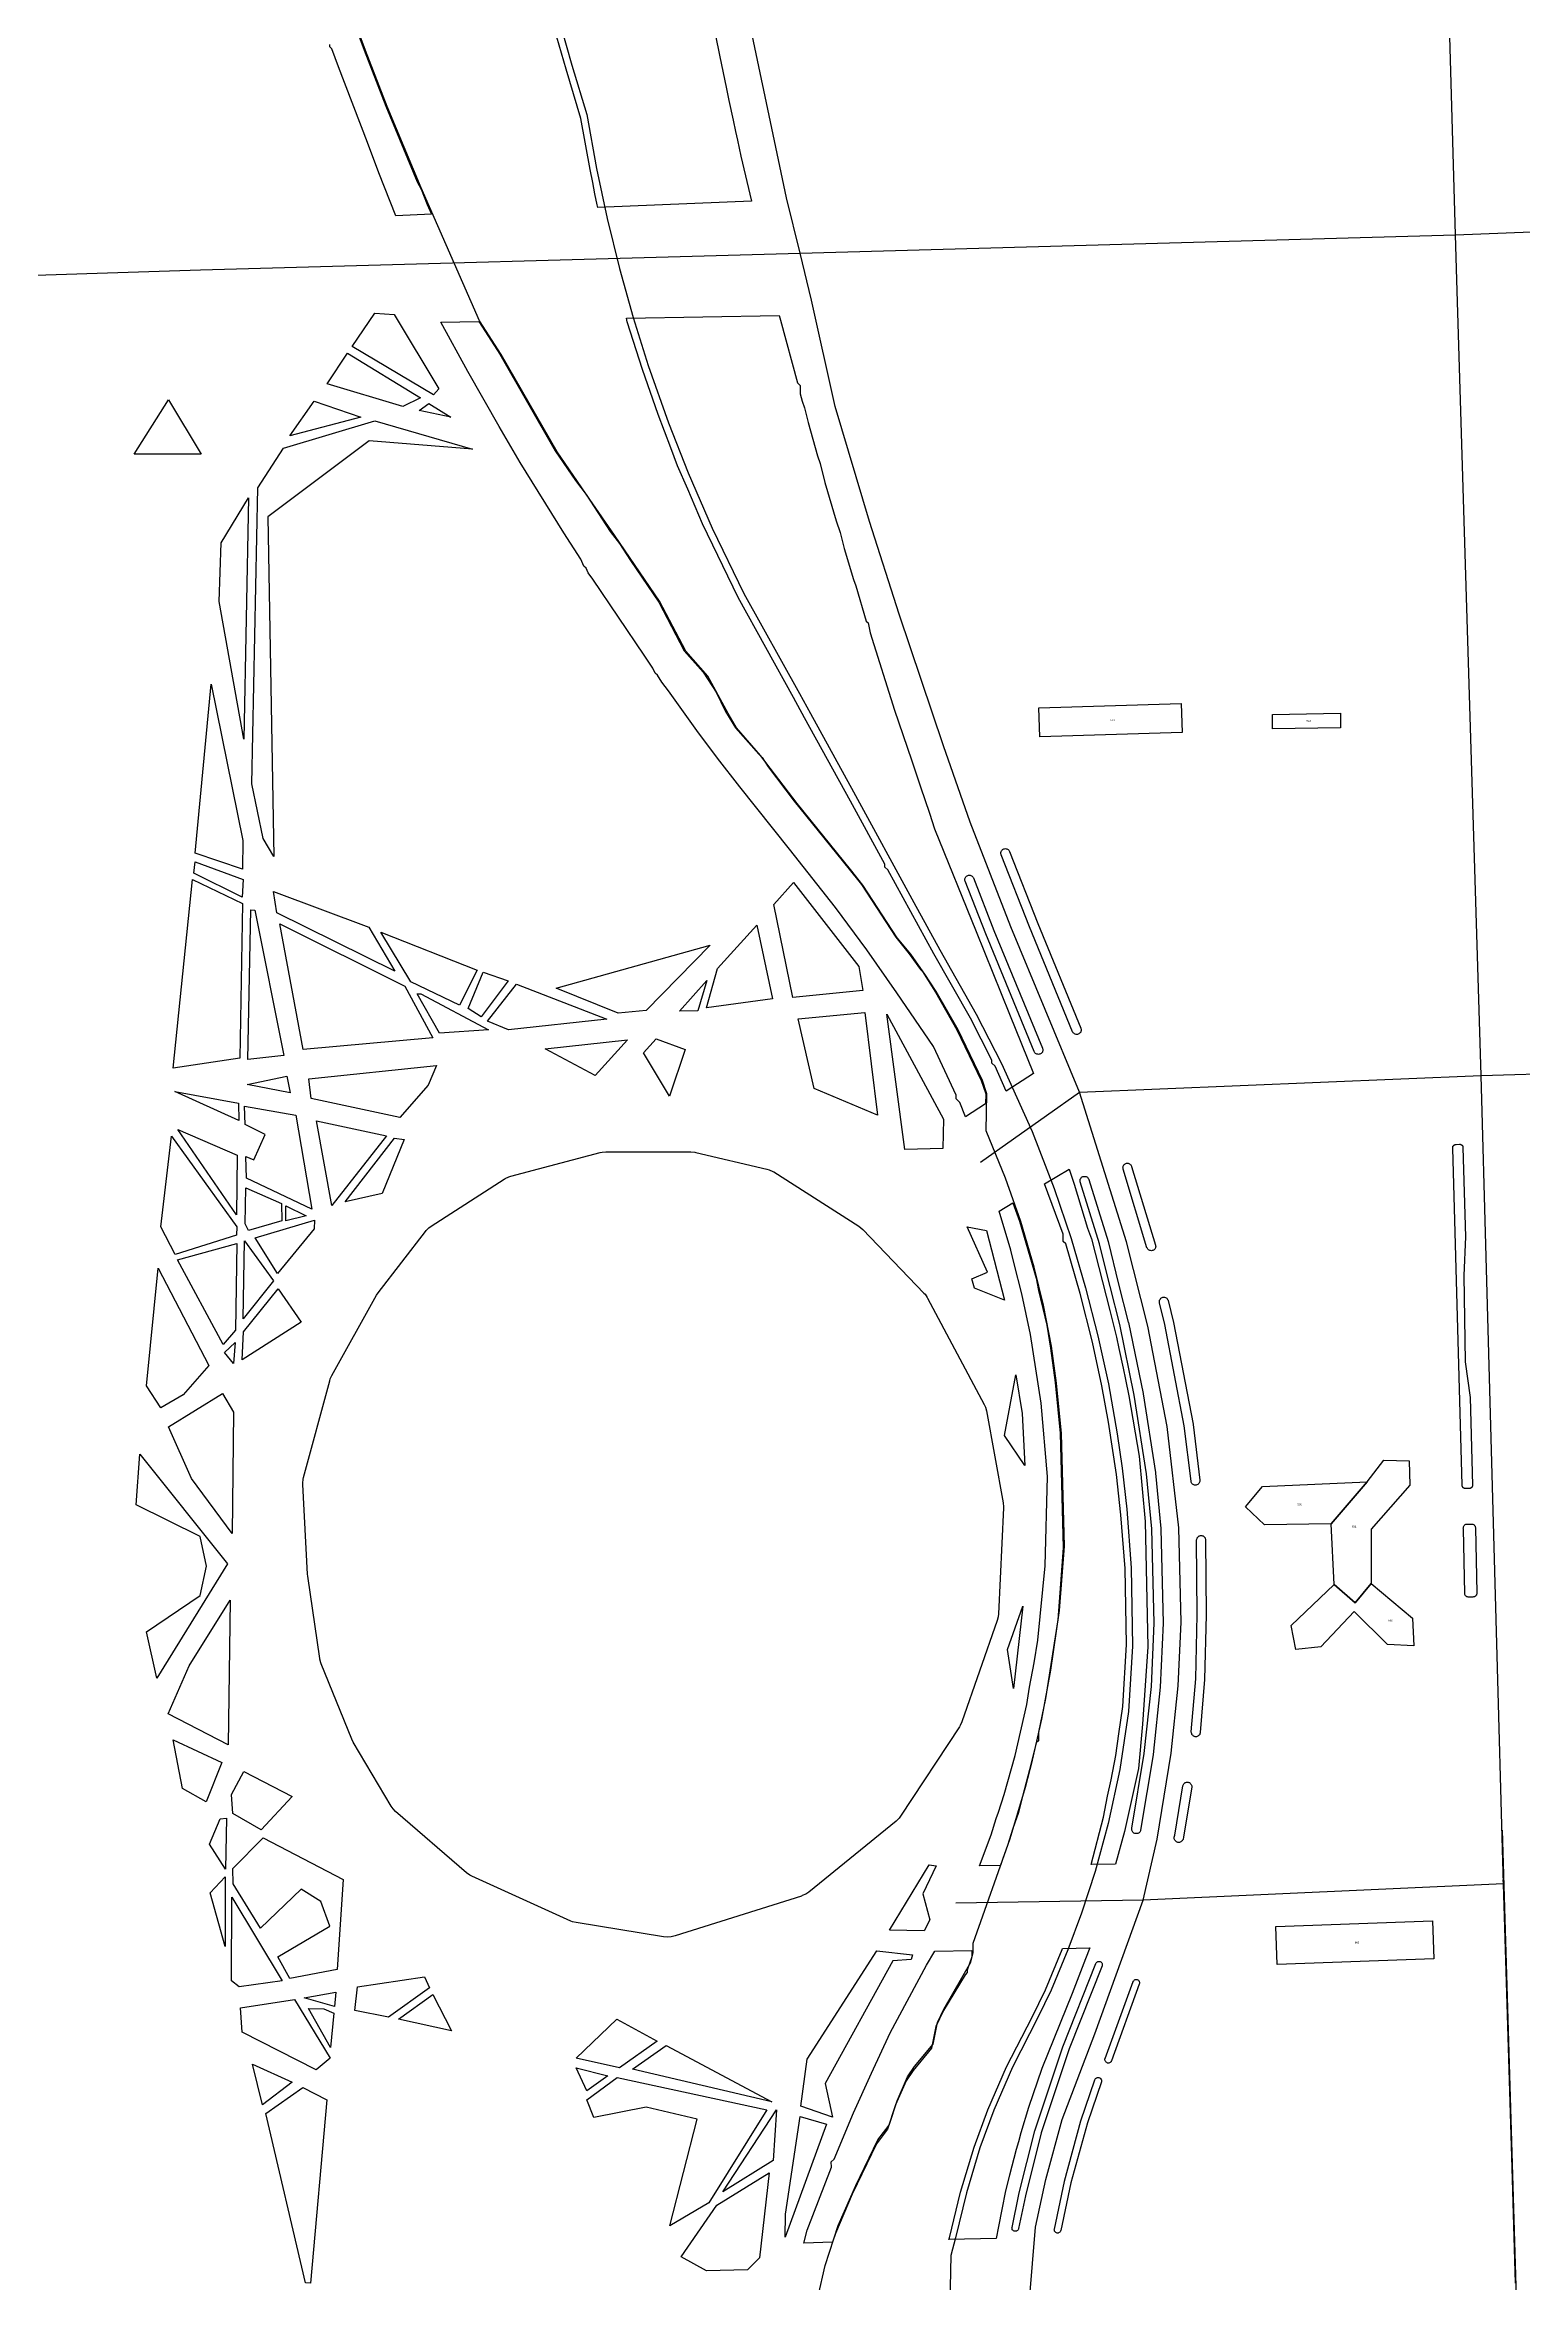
# Model space of a CAD drawing. Header units: inches. Extents: x 446772 to 450278, y 4426030 to 4428716.
# Drawn here: x 448211 to 448874, y 4426805 to 4427810 of the extents above; entities that cross this region are included whole.
import ezdxf

# ---------------------------------------------------------------- set-up
doc = ezdxf.new("R2010")
doc.units = ezdxf.units.IN
doc.header["$MEASUREMENT"] = 0
for name, color, linetype in [('BuildingCreator', 10, 'Continuous'), ('BuildingCreatorAnno', 10, 'Continuous'), ('BuildingReplace', 10, 'Continuous'), ('FQiao', 10, 'Continuous'), ('GreenBelt3D', 10, 'Continuous'), ('Road3D', 10, 'Continuous'), ('SanDianShu02', 10, 'Continuous'), ('shuimian', 10, 'Continuous')]:
    doc.layers.add(name, color=color, linetype=linetype)

msp = doc.modelspace()

# ---------------------------------------------------------------- linework, layer by layer
at = {"layer": 'BuildingCreator'}
for points in [[(448656.9, 4427499.2), (448656.5, 4427512.2), (448720.4, 4427514.2), (448720.8, 4427501.2)], [(448761.4, 4427502.8), (448761.3, 4427509.3), (448791.8, 4427509.8), (448791.9, 4427503.3)], [(448789, 4427118.9), (448787.7, 4427146.1), (448803.8, 4427165), (448811.3, 4427174.7), (448822.6, 4427174.4), (448822.9, 4427163.5), (448805.6, 4427143.7), (448805.6, 4427119.3), (448798.5, 4427110.6)], [(448757.8, 4427145.7), (448749.2, 4427153.7), (448756.9, 4427162.9), (448803.8, 4427165), (448787.7, 4427146.1)], [(448798.5, 4427110.6), (448805.6, 4427119.3), (448824.1, 4427103.8), (448824.7, 4427091.4), (448812.9, 4427091.9), (448798, 4427106.8), (448783, 4427090.9), (448771.8, 4427089.7), (448769.8, 4427100.5), (448789, 4427118.9)], [(448763.5, 4426948.4), (448762.9, 4426965.4), (448833.2, 4426968), (448833.8, 4426950.9)]]:
    msp.add_lwpolyline(points, close=True, dxfattribs=at)
at = {"layer": 'BuildingReplace'}
for points in [[(448280.7, 4427626), (448250.7, 4427626), (448266, 4427650.5)], [(448491.6, 4426960.8), (448489.9, 4426960.7), (448488.2, 4426960.8), (448449, 4426967.2), (448447.3, 4426967.6), (448446.6, 4426967.9), (448402.1, 4426988), (448401.2, 4426988.5), (448399.8, 4426989.5), (448367.9, 4427017.1), (448366.8, 4427018.2), (448365.9, 4427019.5), (448348.9, 4427048.2), (448348.3, 4427049.5), (448334.5, 4427083.3), (448334.4, 4427083.7), (448334, 4427085.4), (448333.9, 4427085.7), (448328.6, 4427122.7), (448328.5, 4427123.6), (448326.4, 4427163.8), (448326.4, 4427164.3), (448326.5, 4427166.1), (448326.7, 4427166.9), (448338.4, 4427210.3), (448338.6, 4427211.2), (448339.3, 4427212.6), (448359.4, 4427248.7), (448360.2, 4427249.8), (448381.4, 4427277.3), (448381.6, 4427277.7), (448382.9, 4427278.9), (448383.9, 4427279.6), (448416.7, 4427300.8), (448417.1, 4427301.1), (448418.7, 4427301.8), (448419.6, 4427302.1), (448459.8, 4427312.7), (448460.6, 4427312.8), (448462.3, 4427313), (448500.4, 4427313), (448502.2, 4427312.8), (448502.7, 4427312.7), (448534.5, 4427305.3), (448535.6, 4427305), (448537.2, 4427304.2), (448537.6, 4427304), (448575.7, 4427279.7), (448576.7, 4427278.9), (448577.5, 4427278.2), (448605, 4427249.6), (448605.5, 4427249.1), (448606.5, 4427247.7), (448606.6, 4427247.4), (448632, 4427199.7), (448632.6, 4427198.5), (448633, 4427196.8), (448640.5, 4427155.5), (448640.6, 4427153.8), (448640.6, 4427153.3), (448638.5, 4427105.7), (448638.3, 4427104.4), (448637.9, 4427102.8), (448622, 4427057.3), (448621.3, 4427055.6), (448621, 4427055.1), (448594.5, 4427014.9), (448593.8, 4427014), (448592.5, 4427012.7), (448553.3, 4426980.9), (448552, 4426980), (448550.4, 4426979.3), (448550, 4426979.1), (448493.3, 4426961.3), (448492.8, 4426961.1)]]:
    msp.add_lwpolyline(points, close=True, dxfattribs=at)
at = {"layer": 'FQiao'}
msp.add_line((448864.4, 4427008.6, 50), (448873.6, 4426697.9, 50), dxfattribs=at)
at = {"layer": 'GreenBelt3D'}
for points in [[(448673.9, 4427365.7, 50), (448673.5, 4427365.7, 50), (448673.2, 4427365.7, 50), (448672.8, 4427365.8, 50), (448672.5, 4427366, 50), (448672.2, 4427366.2, 50), (448672, 4427366.4, 50), (448671.8, 4427366.7, 50), (448671.7, 4427366.9, 50), (448652.3, 4427413.9, 50), (448639.6, 4427446.3, 50), (448639.6, 4427446.4, 50), (448639.5, 4427446.7, 50), (448639.5, 4427447.1, 50), (448639.5, 4427447.4, 50), (448639.6, 4427447.8, 50), (448639.8, 4427448.1, 50), (448640, 4427448.4, 50), (448640.2, 4427448.6, 50), (448640.5, 4427448.8, 50), (448640.8, 4427449, 50), (448641.1, 4427449, 50), (448641.5, 4427449.1, 50), (448641.8, 4427449, 50), (448642.2, 4427449, 50), (448642.5, 4427448.8, 50), (448642.8, 4427448.6, 50), (448643, 4427448.4, 50), (448643.2, 4427448.1, 50), (448643.3, 4427447.8, 50), (448656, 4427415.4, 50), (448675.4, 4427368.5, 50), (448675.4, 4427368.4, 50), (448675.5, 4427368.1, 50), (448675.5, 4427367.7, 50), (448675.5, 4427367.4, 50), (448675.4, 4427367, 50), (448675.3, 4427366.7, 50), (448675.1, 4427366.4, 50), (448674.8, 4427366.2, 50), (448674.5, 4427366, 50), (448674.2, 4427365.8, 50)], [(448656.7, 4427356.8, 50), (448656.3, 4427356.7, 50), (448656, 4427356.8, 50), (448655.7, 4427356.9, 50), (448655.3, 4427357, 50), (448655.1, 4427357.2, 50), (448654.8, 4427357.5, 50), (448654.6, 4427357.7, 50), (448654.5, 4427358, 50), (448632.7, 4427410.8, 50), (448623.5, 4427434.4, 50), (448623.4, 4427434.4, 50), (448623.3, 4427434.8, 50), (448623.3, 4427435.1, 50), (448623.3, 4427435.5, 50), (448623.4, 4427435.8, 50), (448623.6, 4427436.1, 50), (448623.8, 4427436.4, 50), (448624, 4427436.7, 50), (448624.3, 4427436.9, 50), (448624.6, 4427437, 50), (448625, 4427437.1, 50), (448625.3, 4427437.1, 50), (448625.7, 4427437.1, 50), (448626, 4427437, 50), (448626.3, 4427436.9, 50), (448626.6, 4427436.7, 50), (448626.9, 4427436.4, 50), (448627.1, 4427436.1, 50), (448627.2, 4427435.9, 50), (448636.4, 4427412.3, 50), (448658.2, 4427359.5, 50), (448658.2, 4427359.4, 50), (448658.3, 4427359.1, 50), (448658.3, 4427358.7, 50), (448658.3, 4427358.4, 50), (448658.2, 4427358.1, 50), (448658.1, 4427357.7, 50), (448657.9, 4427357.5, 50), (448657.6, 4427357.2, 50), (448657.3, 4427357, 50), (448657, 4427356.9, 50)], [(448848, 4427161.9, 50), (448848, 4427161.9, 50), (448847.9, 4427161.9, 50), (448847.9, 4427161.9, 50), (448847.9, 4427161.9, 50), (448847.8, 4427161.9, 50), (448847.8, 4427161.9, 50), (448847.7, 4427161.9, 50), (448847.6, 4427161.9, 50), (448847.5, 4427162, 50), (448847.5, 4427162, 50), (448847.5, 4427162, 50), (448847.4, 4427162, 50), (448847.4, 4427162, 50), (448847.3, 4427162.1, 50), (448847.2, 4427162.1, 50), (448847.2, 4427162.1, 50), (448847.2, 4427162.1, 50), (448847.1, 4427162.1, 50), (448847.1, 4427162.2, 50), (448847, 4427162.2, 50), (448847, 4427162.2, 50), (448847, 4427162.3, 50), (448846.9, 4427162.3, 50), (448846.9, 4427162.4, 50), (448846.8, 4427162.4, 50), (448846.8, 4427162.5, 50), (448846.8, 4427162.5, 50), (448846.8, 4427162.5, 50), (448846.7, 4427162.6, 50), (448846.7, 4427162.6, 50), (448846.6, 4427162.7, 50), (448846.6, 4427162.8, 50), (448846.6, 4427162.8, 50), (448846.6, 4427162.9, 50), (448846.6, 4427162.9, 50), (448846.5, 4427163, 50), (448846.5, 4427163, 50), (448846.5, 4427163, 50), (448846.5, 4427163.1, 50), (448846.5, 4427163.1, 50), (448846.5, 4427163.2, 50), (448846.5, 4427163.3, 50), (448846.5, 4427163.3, 50), (448846.5, 4427163.4, 50), (448842.2, 4427314.7, 50), (448842.2, 4427314.8, 50), (448842.2, 4427314.8, 50), (448842.2, 4427314.8, 50), (448842.2, 4427314.9, 50), (448842.2, 4427315, 50), (448842.2, 4427315, 50), (448842.2, 4427315.1, 50), (448842.2, 4427315.1, 50), (448842.2, 4427315.2, 50), (448842.2, 4427315.2, 50), (448842.3, 4427315.3, 50), (448842.3, 4427315.3, 50), (448842.3, 4427315.4, 50), (448842.3, 4427315.4, 50), (448842.3, 4427315.5, 50), (448842.4, 4427315.5, 50), (448842.4, 4427315.6, 50), (448842.4, 4427315.6, 50), (448842.5, 4427315.7, 50), (448842.5, 4427315.7, 50), (448842.5, 4427315.7, 50), (448842.6, 4427315.8, 50), (448842.6, 4427315.8, 50), (448842.6, 4427315.9, 50), (448842.7, 4427315.9, 50), (448842.7, 4427316, 50), (448842.8, 4427316, 50), (448842.8, 4427316, 50), (448842.8, 4427316.1, 50), (448842.9, 4427316.1, 50), (448842.9, 4427316.1, 50), (448843, 4427316.1, 50), (448843, 4427316.2, 50), (448843.1, 4427316.2, 50), (448843.1, 4427316.2, 50), (448843.2, 4427316.3, 50), (448843.2, 4427316.3, 50), (448843.3, 4427316.3, 50), (448843.3, 4427316.3, 50), (448843.4, 4427316.3, 50), (448843.5, 4427316.3, 50), (448843.5, 4427316.3, 50), (448843.6, 4427316.3, 50), (448843.6, 4427316.3, 50), (448843.6, 4427316.3, 50), (448843.7, 4427316.3, 50), (448843.7, 4427316.3, 50), (448845.3, 4427316.4, 50), (448845.3, 4427316.4, 50), (448845.4, 4427316.4, 50), (448845.4, 4427316.4, 50), (448845.4, 4427316.4, 50), (448845.5, 4427316.4, 50), (448845.6, 4427316.4, 50), (448845.7, 4427316.3, 50), (448845.7, 4427316.3, 50), (448845.8, 4427316.3, 50), (448845.8, 4427316.3, 50), (448845.8, 4427316.3, 50), (448845.9, 4427316.3, 50), (448846, 4427316.3, 50), (448846, 4427316.2, 50), (448846.1, 4427316.2, 50), (448846.2, 4427316.1, 50), (448846.2, 4427316.1, 50), (448846.2, 4427316.1, 50), (448846.3, 4427316.1, 50), (448846.3, 4427316, 50), (448846.3, 4427316, 50), (448846.4, 4427316, 50), (448846.4, 4427316, 50), (448846.5, 4427315.9, 50), (448846.5, 4427315.9, 50), (448846.5, 4427315.8, 50), (448846.6, 4427315.8, 50), (448846.6, 4427315.7, 50), (448846.6, 4427315.7, 50), (448846.6, 4427315.6, 50), (448846.7, 4427315.6, 50), (448846.7, 4427315.5, 50), (448846.7, 4427315.4, 50), (448846.7, 4427315.4, 50), (448846.8, 4427315.4, 50), (448846.8, 4427315.3, 50), (448846.8, 4427315.3, 50), (448846.8, 4427315.3, 50), (448846.8, 4427315.2, 50), (448846.8, 4427315.1, 50), (448846.8, 4427315, 50), (448846.8, 4427315, 50), (448846.8, 4427314.9, 50), (448846.8, 4427314.9, 50), (448847.9, 4427274.9, 50), (448847.2, 4427257.6, 50), (448847.8, 4427218.8, 50), (448850, 4427202.8, 50), (448851.1, 4427163.5, 50), (448851.1, 4427163.5, 50), (448851.1, 4427163.4, 50), (448851.1, 4427163.4, 50), (448851.1, 4427163.4, 50), (448851.1, 4427163.3, 50), (448851.1, 4427163.3, 50), (448851.1, 4427163.2, 50), (448851.1, 4427163.1, 50), (448851.1, 4427163.1, 50), (448851.1, 4427163, 50), (448851.1, 4427163, 50), (448851, 4427162.9, 50), (448851, 4427162.9, 50), (448851, 4427162.9, 50), (448851, 4427162.8, 50), (448851, 4427162.8, 50), (448850.9, 4427162.7, 50), (448850.9, 4427162.6, 50), (448850.9, 4427162.6, 50), (448850.8, 4427162.5, 50), (448850.8, 4427162.5, 50), (448850.8, 4427162.5, 50), (448850.7, 4427162.4, 50), (448850.7, 4427162.4, 50), (448850.6, 4427162.3, 50), (448850.6, 4427162.3, 50), (448850.6, 4427162.3, 50), (448850.5, 4427162.2, 50), (448850.5, 4427162.2, 50), (448850.4, 4427162.2, 50), (448850.4, 4427162.2, 50), (448850.4, 4427162.1, 50), (448850.3, 4427162.1, 50), (448850.2, 4427162.1, 50), (448850.2, 4427162, 50), (448850.1, 4427162, 50), (448850.1, 4427162, 50), (448850.1, 4427162, 50), (448850, 4427162, 50), (448849.9, 4427162, 50), (448849.9, 4427161.9, 50), (448849.8, 4427161.9, 50), (448849.7, 4427161.9, 50), (448849.7, 4427161.9, 50), (448849.7, 4427161.9, 50), (448849.7, 4427161.9, 50), (448849.7, 4427161.9, 50), (448849.6, 4427161.9, 50)], [(448707.3, 4427268.7, 50), (448707, 4427268.6, 50), (448706.6, 4427268.7, 50), (448706.3, 4427268.7, 50), (448706, 4427268.9, 50), (448705.7, 4427269.1, 50), (448705.4, 4427269.3, 50), (448705.2, 4427269.6, 50), (448705.1, 4427269.9, 50), (448705, 4427270, 50), (448694.3, 4427305.3, 50), (448694.3, 4427305.5, 50), (448694.2, 4427305.9, 50), (448694.3, 4427306.2, 50), (448694.3, 4427306.6, 50), (448694.5, 4427306.9, 50), (448694.7, 4427307.2, 50), (448694.9, 4427307.4, 50), (448695.2, 4427307.6, 50), (448695.5, 4427307.8, 50), (448695.9, 4427307.9, 50), (448696.2, 4427307.9, 50), (448696.6, 4427307.9, 50), (448696.9, 4427307.8, 50), (448697.2, 4427307.6, 50), (448697.5, 4427307.4, 50), (448697.8, 4427307.2, 50), (448698, 4427306.9, 50), (448698.1, 4427306.6, 50), (448698.1, 4427306.5, 50), (448708.9, 4427271.2, 50), (448708.9, 4427271, 50), (448709, 4427270.6, 50), (448708.9, 4427270.3, 50), (448708.8, 4427269.9, 50), (448708.7, 4427269.6, 50), (448708.5, 4427269.3, 50), (448708.2, 4427269.1, 50), (448708, 4427268.9, 50), (448707.6, 4427268.7, 50)], [(448700.6, 4427007.1, 50), (448700.2, 4427007.1, 50), (448699.9, 4427007.1, 50), (448699.6, 4427007.2, 50), (448699.2, 4427007.3, 50), (448699, 4427007.5, 50), (448698.7, 4427007.8, 50), (448698.5, 4427008.1, 50), (448698.4, 4427008.4, 50), (448698.3, 4427008.7, 50), (448698.2, 4427009.1, 50), (448698.3, 4427009.4, 50), (448698.3, 4427009.5, 50), (448703.8, 4427043.1, 50), (448707, 4427073.1, 50), (448708.3, 4427101.6, 50), (448707.2, 4427143.8, 50), (448704.8, 4427168.6, 50), (448699.3, 4427203.9, 50), (448692.8, 4427235.6, 50), (448688.5, 4427252.6, 50), (448683.8, 4427271.6, 50), (448683.8, 4427271.7, 50), (448675.1, 4427299.5, 50), (448675, 4427299.7, 50), (448675, 4427300, 50), (448675, 4427300.4, 50), (448675.1, 4427300.7, 50), (448675.3, 4427301, 50), (448675.5, 4427301.3, 50), (448675.7, 4427301.6, 50), (448676, 4427301.8, 50), (448676.3, 4427301.9, 50), (448676.7, 4427302, 50), (448677, 4427302, 50), (448677.4, 4427302, 50), (448677.7, 4427301.9, 50), (448678, 4427301.8, 50), (448678.3, 4427301.6, 50), (448678.5, 4427301.3, 50), (448678.7, 4427301, 50), (448678.9, 4427300.7, 50), (448678.9, 4427300.6, 50), (448687.6, 4427272.8, 50), (448692.3, 4427253.7, 50), (448696.6, 4427236.6, 50), (448696.7, 4427236.4, 50), (448703.3, 4427204.6, 50), (448703.3, 4427204.6, 50), (448703.3, 4427204.5, 50), (448708.8, 4427169.1, 50), (448708.8, 4427168.9, 50), (448711.2, 4427144, 50), (448711.2, 4427143.9, 50), (448712.3, 4427101.6, 50), (448712.3, 4427101.6, 50), (448712.3, 4427101.5, 50), (448711, 4427072.9, 50), (448711, 4427072.8, 50), (448707.8, 4427042.6, 50), (448707.8, 4427042.5, 50), (448702.2, 4427008.6, 50), (448702.1, 4427008.4, 50), (448702, 4427008.1, 50), (448701.8, 4427007.8, 50), (448701.5, 4427007.5, 50), (448701.2, 4427007.3, 50), (448700.9, 4427007.2, 50)], [(448727.1, 4427163.5, 50), (448726.8, 4427163.5, 50), (448726.4, 4427163.5, 50), (448726.1, 4427163.6, 50), (448725.8, 4427163.7, 50), (448725.5, 4427163.9, 50), (448725.2, 4427164.2, 50), (448725, 4427164.5, 50), (448724.9, 4427164.8, 50), (448724.8, 4427165.1, 50), (448724.8, 4427165.2, 50), (448721.7, 4427190.1, 50), (448713.1, 4427235.6, 50), (448710.7, 4427245.3, 50), (448710.6, 4427245.4, 50), (448710.6, 4427245.8, 50), (448710.6, 4427246.1, 50), (448710.7, 4427246.5, 50), (448710.9, 4427246.8, 50), (448711.1, 4427247.1, 50), (448711.3, 4427247.3, 50), (448711.6, 4427247.5, 50), (448711.9, 4427247.7, 50), (448712.2, 4427247.8, 50), (448712.6, 4427247.8, 50), (448712.9, 4427247.8, 50), (448713.3, 4427247.7, 50), (448713.6, 4427247.5, 50), (448713.9, 4427247.3, 50), (448714.1, 4427247.1, 50), (448714.3, 4427246.8, 50), (448714.5, 4427246.5, 50), (448714.5, 4427246.3, 50), (448717, 4427236.5, 50), (448717, 4427236.4, 50), (448725.7, 4427190.8, 50), (448725.7, 4427190.7, 50), (448728.7, 4427165.7, 50), (448728.8, 4427165.5, 50), (448728.7, 4427165.1, 50), (448728.6, 4427164.8, 50), (448728.5, 4427164.5, 50), (448728.3, 4427164.2, 50), (448728, 4427163.9, 50), (448727.8, 4427163.7, 50), (448727.4, 4427163.6, 50)], [(448849.4, 4427113.2, 50), (448849.4, 4427113.2, 50), (448849.1, 4427113.2, 50), (448848.8, 4427113.3, 50), (448848.5, 4427113.4, 50), (448848.2, 4427113.6, 50), (448848, 4427113.8, 50), (448847.8, 4427114.1, 50), (448847.7, 4427114.4, 50), (448847.6, 4427114.7, 50), (448847.6, 4427114.9, 50), (448847, 4427143.9, 50), (448846.9, 4427144.2, 50), (448846.9, 4427144.2, 50), (448847, 4427144.5, 50), (448847.1, 4427144.8, 50), (448847.2, 4427145.1, 50), (448847.4, 4427145.4, 50), (448847.6, 4427145.6, 50), (448847.8, 4427145.8, 50), (448848.1, 4427145.9, 50), (448848.4, 4427146, 50), (448848.7, 4427146, 50), (448848.7, 4427146, 50), (448850.6, 4427146, 50), (448850.6, 4427146, 50), (448850.9, 4427146, 50), (448851.2, 4427145.9, 50), (448851.5, 4427145.8, 50), (448851.8, 4427145.6, 50), (448852, 4427145.4, 50), (448852.2, 4427145.1, 50), (448852.3, 4427144.8, 50), (448852.4, 4427144.5, 50), (448852.4, 4427144.3, 50), (448853, 4427115.1, 50), (448853, 4427115, 50), (448853, 4427114.7, 50), (448852.9, 4427114.4, 50), (448852.8, 4427114.1, 50), (448852.6, 4427113.9, 50), (448852.4, 4427113.6, 50), (448852.1, 4427113.5, 50), (448851.9, 4427113.3, 50), (448851.6, 4427113.3, 50), (448851.3, 4427113.2, 50)], [(448727.3, 4427050.6, 50), (448726.9, 4427050.6, 50), (448726.6, 4427050.6, 50), (448726.3, 4427050.7, 50), (448725.9, 4427050.9, 50), (448725.7, 4427051.1, 50), (448725.4, 4427051.3, 50), (448725.2, 4427051.6, 50), (448725.1, 4427051.9, 50), (448725, 4427052.3, 50), (448724.9, 4427052.6, 50), (448724.9, 4427052.8, 50), (448726.9, 4427076.5, 50), (448727.6, 4427105.3, 50), (448727.3, 4427138.9, 50), (448727.4, 4427139.3, 50), (448727.5, 4427139.6, 50), (448727.6, 4427139.9, 50), (448727.8, 4427140.2, 50), (448728.1, 4427140.5, 50), (448728.3, 4427140.7, 50), (448728.7, 4427140.8, 50), (448729, 4427140.9, 50), (448729.3, 4427140.9, 50), (448729.7, 4427140.9, 50), (448730, 4427140.8, 50), (448730.3, 4427140.7, 50), (448730.6, 4427140.5, 50), (448730.9, 4427140.2, 50), (448731.1, 4427139.9, 50), (448731.2, 4427139.6, 50), (448731.3, 4427139.3, 50), (448731.3, 4427139, 50), (448731.6, 4427105.3, 50), (448731.6, 4427105.3, 50), (448730.9, 4427076.3, 50), (448730.9, 4427076.2, 50), (448728.9, 4427052.5, 50), (448728.9, 4427052.3, 50), (448728.8, 4427051.9, 50), (448728.7, 4427051.6, 50), (448728.5, 4427051.3, 50), (448728.2, 4427051.1, 50), (448727.9, 4427050.9, 50), (448727.6, 4427050.7, 50)], [(448719.6, 4427003.2, 50), (448719.3, 4427003.2, 50), (448718.9, 4427003.2, 50), (448718.6, 4427003.3, 50), (448718.3, 4427003.5, 50), (448718, 4427003.7, 50), (448717.8, 4427003.9, 50), (448717.6, 4427004.2, 50), (448717.4, 4427004.5, 50), (448717.3, 4427004.8, 50), (448717.3, 4427005.2, 50), (448717.3, 4427005.5, 50), (448717.3, 4427005.6, 50), (448717.5, 4427006.4, 50), (448721.1, 4427028.6, 50), (448721.2, 4427028.9, 50), (448721.4, 4427029.2, 50), (448721.6, 4427029.5, 50), (448721.8, 4427029.8, 50), (448722.1, 4427030, 50), (448722.4, 4427030.1, 50), (448722.8, 4427030.2, 50), (448723.1, 4427030.2, 50), (448723.5, 4427030.2, 50), (448723.8, 4427030.1, 50), (448724.1, 4427030, 50), (448724.4, 4427029.8, 50), (448724.6, 4427029.5, 50), (448724.8, 4427029.2, 50), (448725, 4427028.9, 50), (448725.1, 4427028.6, 50), (448725.1, 4427028.2, 50), (448725.1, 4427027.9, 50), (448721.4, 4427005.7, 50), (448721.4, 4427005.6, 50), (448721.2, 4427004.7, 50), (448721.2, 4427004.5, 50), (448721, 4427004.2, 50), (448720.8, 4427003.9, 50), (448720.6, 4427003.7, 50), (448720.3, 4427003.5, 50), (448720, 4427003.3, 50)], [(448646.2, 4426828.7, 50), (448645.9, 4426828.7, 50), (448645.7, 4426828.7, 50), (448645.4, 4426828.8, 50), (448645.2, 4426828.9, 50), (448645, 4426829, 50), (448644.8, 4426829.2, 50), (448644.6, 4426829.4, 50), (448644.5, 4426829.6, 50), (448644.5, 4426829.9, 50), (448644.4, 4426830.2, 50), (448644.5, 4426830.4, 50), (448647.5, 4426845.2, 50), (448647.6, 4426845.3, 50), (448654.7, 4426873.7, 50), (448654.7, 4426873.8, 50), (448667.3, 4426911.4, 50), (448667.3, 4426911.5, 50), (448667.3, 4426911.5, 50), (448682.1, 4426948.9, 50), (448682.2, 4426949.1, 50), (448682.4, 4426949.3, 50), (448682.6, 4426949.5, 50), (448682.8, 4426949.6, 50), (448683, 4426949.8, 50), (448683.3, 4426949.8, 50), (448683.5, 4426949.8, 50), (448683.8, 4426949.8, 50), (448684.1, 4426949.8, 50), (448684.3, 4426949.6, 50), (448684.5, 4426949.5, 50), (448684.7, 4426949.3, 50), (448684.8, 4426949.1, 50), (448684.9, 4426948.9, 50), (448685, 4426948.6, 50), (448685, 4426948.3, 50), (448685, 4426948.1, 50), (448684.9, 4426947.8, 50), (448684.9, 4426947.8, 50), (448670.1, 4426910.5, 50), (448657.6, 4426872.9, 50), (448650.5, 4426844.6, 50), (448647.4, 4426829.9, 50), (448647.4, 4426829.6, 50), (448647.2, 4426829.4, 50), (448647.1, 4426829.2, 50), (448646.9, 4426829, 50), (448646.7, 4426828.9, 50), (448646.5, 4426828.8, 50)], [(448688, 4426904.2, 50), (448687.7, 4426904.2, 50), (448687.4, 4426904.2, 50), (448687.2, 4426904.3, 50), (448687, 4426904.4, 50), (448686.7, 4426904.6, 50), (448686.6, 4426904.7, 50), (448686.4, 4426905, 50), (448686.3, 4426905.2, 50), (448686.2, 4426905.4, 50), (448686.2, 4426905.7, 50), (448686.2, 4426906, 50), (448686.3, 4426906.2, 50), (448698.8, 4426940.7, 50), (448698.9, 4426940.9, 50), (448699.1, 4426941.1, 50), (448699.3, 4426941.3, 50), (448699.5, 4426941.5, 50), (448699.7, 4426941.6, 50), (448700, 4426941.6, 50), (448700.2, 4426941.7, 50), (448700.5, 4426941.6, 50), (448700.7, 4426941.6, 50), (448701, 4426941.5, 50), (448701.2, 4426941.3, 50), (448701.4, 4426941.1, 50), (448701.5, 4426940.9, 50), (448701.6, 4426940.7, 50), (448701.7, 4426940.4, 50), (448701.7, 4426940.2, 50), (448701.7, 4426939.9, 50), (448701.6, 4426939.6, 50), (448689.1, 4426905.2, 50), (448689, 4426905, 50), (448688.9, 4426904.7, 50), (448688.7, 4426904.6, 50), (448688.5, 4426904.4, 50), (448688.2, 4426904.3, 50)], [(448665.2, 4426827.9, 50), (448664.9, 4426827.9, 50), (448664.7, 4426827.9, 50), (448664.4, 4426828, 50), (448664.2, 4426828.1, 50), (448664, 4426828.3, 50), (448663.8, 4426828.4, 50), (448663.6, 4426828.7, 50), (448663.5, 4426828.9, 50), (448663.5, 4426829.1, 50), (448663.4, 4426829.4, 50), (448663.5, 4426829.7, 50), (448663.5, 4426829.7, 50), (448668, 4426851.1, 50), (448668, 4426851.2, 50), (448675.4, 4426878.2, 50), (448675.4, 4426878.3, 50), (448681.7, 4426896.7, 50), (448681.8, 4426897, 50), (448682, 4426897.2, 50), (448682.2, 4426897.4, 50), (448682.4, 4426897.5, 50), (448682.6, 4426897.6, 50), (448682.9, 4426897.7, 50), (448683.1, 4426897.7, 50), (448683.4, 4426897.7, 50), (448683.7, 4426897.6, 50), (448683.9, 4426897.5, 50), (448684.1, 4426897.4, 50), (448684.3, 4426897.2, 50), (448684.4, 4426897, 50), (448684.6, 4426896.7, 50), (448684.6, 4426896.5, 50), (448684.6, 4426896.2, 50), (448684.6, 4426895.9, 50), (448684.6, 4426895.7, 50), (448678.3, 4426877.4, 50), (448670.9, 4426850.5, 50), (448666.4, 4426829.1, 50), (448666.3, 4426828.9, 50), (448666.2, 4426828.7, 50), (448666.1, 4426828.4, 50), (448665.9, 4426828.3, 50), (448665.7, 4426828.1, 50), (448665.4, 4426828, 50)]]:
    msp.add_polyline3d(points, close=True, dxfattribs=at)
at = {"layer": 'Road3D'}
for p, q in [((448549.4, 4427716.2, 50), (448843.4, 4427724.4, 50)), ((448854.9, 4427347.3, 50), (448847.9, 4427576.5, 50)), ((448854.9, 4427347.3, 50), (449434.1, 4427363.5, 50)), ((448674.7, 4427339.8, 50), (448854.9, 4427347.3, 50)), ((448864.6, 4427000.1, 50), (448854.9, 4427347.3, 50)), ((448630.3, 4427308.4, 50), (448674.7, 4427339.8, 50)), ((448865, 4426984.6, 50), (448864.6, 4427000.1, 50)), ((448865, 4426984.6, 50), (448703.3, 4426977.2, 50)), ((448865, 4426984.6, 50), (448864.9, 4426986.4, 50)), ((448865, 4426984.6, 50), (448865, 4426984.6, 50)), ((448868.8, 4426857.2, 50), (448865, 4426984.6, 50)), ((448703.3, 4426977.2, 50), (448619.3, 4426975.9, 50)), ((448870.4, 4426805.4, 50), (448868.8, 4426857.2, 50))]:
    msp.add_line(p, q, dxfattribs=at)
for points in [[(448843.4, 4427724.4, 50), (448831, 4428159.2, 50), (448829.8, 4428194.1, 50)], [(448549.4, 4427716.2, 50), (448543.3, 4427741.1, 50), (448521.9, 4427842.8, 50), (448514.6, 4427895.1, 50), (448505.1, 4427960.6, 50), (448499.8, 4428014.6, 50), (448494.6, 4428085.8, 50), (448492.1, 4428129, 50), (448491.6, 4428184, 50)], [(448843.4, 4427724.4, 50), (448911.7, 4427727.2, 50), (449000, 4427729.7, 50), (449032.8, 4427732.7, 50), (449086.2, 4427746.3, 50), (449119, 4427752.9, 50), (449172, 4427766, 50), (449231.5, 4427780.6, 50), (449294.6, 4427783.7, 50), (449443.5, 4427787.6, 50)], [(448062.7, 4427701.8, 50), (448280.4, 4427708.7, 50), (448549.4, 4427716.2, 50)], [(448593.8, 4427554.2, 50), (448580.5, 4427595.9, 50), (448565.1, 4427647.5, 50), (448554.5, 4427695.2, 50), (448549.4, 4427716.2, 50)], [(448847.9, 4427576.5, 50), (448844, 4427704.3, 50), (448843.4, 4427724.4, 50)], [(448674.7, 4427339.8, 50), (448644, 4427413.9, 50), (448625.7, 4427460.9, 50), (448613.7, 4427495.2, 50), (448593.8, 4427554.2, 50)], [(448703.3, 4426977.2, 50), (448709.6, 4427004.6, 50), (448715.9, 4427043.2, 50), (448719.1, 4427073.4, 50), (448720.4, 4427102, 50), (448719.4, 4427144.3, 50), (448714.1, 4427189.8, 50), (448705.4, 4427234.8, 50), (448695.8, 4427272.6, 50), (448674.7, 4427339.8, 50)], [(448652.4, 4426798, 50), (448655.1, 4426830.5, 50), (448659.6, 4426851.9, 50), (448667, 4426878.9, 50), (448681.6, 4426917.3, 50), (448703.3, 4426977.2, 50)]]:
    msp.add_polyline3d(points, dxfattribs=at)
at = {"layer": 'SanDianShu02'}
for points in [[(448340.4, 4427843.3), (448353.8, 4427807.3), (448363.5, 4427782.2), (448377.7, 4427748.2), (448379.4, 4427744.9), (448382.1, 4427738.1), (448384.1, 4427733.7), (448368.1, 4427733), (448360.5, 4427752.3), (448355.4, 4427765.9), (448342.4, 4427799.8), (448339.4, 4427807.9), (448338.4, 4427808.8), (448338.4, 4427809.9)], [(448511.4, 4427813.9), (448513.2, 4427805), (448516.4, 4427789.9), (448517.4, 4427784.8), (448519.4, 4427775.9), (448520.4, 4427770.8), (448521.4, 4427766.9), (448522.8, 4427759.8), (448527.6, 4427739.5), (448458.7, 4427736.7), (448458.4, 4427737.9), (448457.4, 4427742.8), (448456.4, 4427747.9), (448455.2, 4427753.8), (448451.1, 4427776.6), (448444.4, 4427798.8), (448439.3, 4427816.8)]]:
    msp.add_lwpolyline(points, dxfattribs=at)
for points in [[(448348.5, 4427674.4), (448358.7, 4427689.3), (448367.3, 4427688.7), (448387.4, 4427655.4), (448385, 4427652.6)], [(448654.2, 4427348.2), (448641.9, 4427340.3), (448636.9, 4427351.4), (448635.4, 4427352.8), (448635.5, 4427354.2), (448625.8, 4427373), (448609.4, 4427401.8), (448588.8, 4427439.5), (448587.4, 4427440.8), (448587.5, 4427442.1), (448572.1, 4427470.4), (448551.4, 4427507.8), (448546.4, 4427516.9), (448521.6, 4427561.8), (448505.6, 4427594.8), (448499, 4427610.4), (448494.4, 4427620.8), (448491.4, 4427628.9), (448485.8, 4427643.8), (448478.7, 4427664.1), (448471.9, 4427685.4), (448471.5, 4427687), (448540.1, 4427688.3), (448540.7, 4427686.1), (448548.3, 4427658), (448549.4, 4427656.9), (448549.4, 4427653.1), (448550.4, 4427649.8), (448551.4, 4427646.9), (448553.1, 4427640.2), (448557.3, 4427625.3), (448558.4, 4427621.9), (448560.5, 4427613.3), (448565.6, 4427596.2), (448567.4, 4427590.9), (448569.2, 4427583.7), (448573.4, 4427569.8), (448574.4, 4427566.9), (448579.1, 4427551.1), (448579.9, 4427550.4), (448580.8, 4427545.9), (448591.8, 4427511.2), (448599.4, 4427488.9), (448603.4, 4427476.8), (448607.4, 4427464.9), (448609.7, 4427457.9), (448628.4, 4427411.9), (448643.4, 4427374.8)], [(448632.6, 4427334.5), (448623.6, 4427328.8), (448621.1, 4427335.2), (448619.4, 4427336.8), (448619.5, 4427338.4), (448609.2, 4427360.3), (448592.8, 4427384.4), (448579.4, 4427403.6), (448565.3, 4427422.7), (448544.7, 4427448.8), (448522.4, 4427476.8), (448512.3, 4427489.6), (448503.1, 4427502.1), (448490.4, 4427519.9), (448487.4, 4427523.8), (448485.4, 4427526.9), (448484.4, 4427527.8), (448483.4, 4427530), (448479.4, 4427535.8), (448456.4, 4427569.9), (448454.4, 4427572.8), (448453.4, 4427574.9), (448452.4, 4427575.8), (448451, 4427578.9), (448443.4, 4427590.8), (448423.9, 4427622.3), (448414.4, 4427638.4), (448400.3, 4427663.2), (448388.3, 4427685.3), (448405.3, 4427685.6), (448414.7, 4427670.9), (448439.6, 4427627.5), (448448.7, 4427614.2), (448453.4, 4427607.9), (448464.2, 4427591.4), (448468.4, 4427585.9), (448473.4, 4427578.3), (448486, 4427559.7), (448497.4, 4427537.8), (448505.9, 4427528.2), (448511.7, 4427519.3), (448516, 4427510.6), (448520.4, 4427503.3), (448530.9, 4427491.4), (448532.4, 4427489.9), (448535.1, 4427485.8), (448546.8, 4427470.4), (448571.4, 4427439.9), (448577, 4427432.9), (448592.4, 4427409.3), (448598.4, 4427401.9), (448603.4, 4427394.8), (448604.4, 4427393.9), (448610.1, 4427384.7), (448619.7, 4427367.8), (448630.7, 4427345.1), (448632.7, 4427339.1)], [(448346.3, 4427671.4), (448379.1, 4427651.4), (448371.2, 4427647.5), (448337.3, 4427657.6)], [(448331.4, 4427649.9), (448352.3, 4427642.6), (448320.5, 4427634.3)], [(448382.8, 4427648.8), (448392.7, 4427642.6), (448378.5, 4427645.7)], [(448402.4, 4427628.3), (448356.1, 4427632), (448310.6, 4427598), (448313.3, 4427445.5), (448308.6, 4427453.6), (448303.4, 4427478.1), (448306.1, 4427611), (448317.6, 4427628.7), (448358.6, 4427641)], [(448302, 4427606.5), (448299.9, 4427498.2), (448288.8, 4427559.9), (448289.7, 4427586.3)], [(448285.2, 4427522.8), (448299.4, 4427452.7), (448299.2, 4427439.9), (448278, 4427447.1)], [(448276.9, 4427435.2), (448299.2, 4427424.5), (448298.1, 4427355), (448268.1, 4427350.6)], [(448278.1, 4427443.1), (448299.5, 4427435.2), (448299.1, 4427427.3), (448277.5, 4427438.1)], [(448313.1, 4427429.9), (448355.9, 4427413.8), (448367.6, 4427394.1), (448314.7, 4427420.2)], [(448546.5, 4427433.9), (448575.7, 4427396.2), (448577.5, 4427385.4), (448546.2, 4427382.3), (448537.6, 4427424)], [(448303, 4427421.6), (448304.8, 4427421.4), (448317.8, 4427356.2), (448301.6, 4427354.4)], [(448316, 4427415.3), (448372.1, 4427387.3), (448384.7, 4427364.2), (448326.5, 4427358.9)], [(448361.4, 4427411.6), (448404.6, 4427394.5), (448396.6, 4427378.8), (448374.8, 4427389.3)], [(448509, 4427405.8), (448480.3, 4427376.5), (448480.3, 4427376.4), (448467.8, 4427375.2), (448440, 4427386.5)], [(448530, 4427414.7), (448537.1, 4427381.6), (448507.5, 4427377.6), (448512.3, 4427395.3)], [(448407.3, 4427393.7), (448418.4, 4427389.7), (448406.3, 4427373.6), (448400.5, 4427377.3)], [(448422.2, 4427388.2), (448462.7, 4427372.5), (448418.6, 4427367.8), (448409.2, 4427371.7)], [(448507.6, 4427389.9), (448503.6, 4427376.3), (448495.3, 4427376.2)], [(448377.7, 4427383.9), (448379.2, 4427383.9), (448409.6, 4427367.7), (448387.6, 4427366.3)], [(448548.5, 4427372.7), (448578.5, 4427375.6), (448584.1, 4427329.5), (448555.7, 4427341.4)], [(448588.4, 4427374.8), (448613.7, 4427327.7), (448613.5, 4427314.5), (448596.4, 4427314.1)], [(448435, 4427359.2), (448472, 4427363.2), (448457.5, 4427347.3)], [(448484.8, 4427363.7), (448497.8, 4427359), (448490.9, 4427338), (448479.1, 4427357.5)], [(448301.4, 4427343.3), (448319.2, 4427347), (448320.6, 4427339.5)], [(448329.1, 4427345.8), (448386.3, 4427351.7), (448382.6, 4427342.9), (448369.8, 4427328.4), (448330, 4427336.9)], [(448268.9, 4427340.1), (448297.4, 4427334.9), (448297.6, 4427327.1)], [(448300.2, 4427333.5), (448323.2, 4427329.4), (448330.3, 4427287.3), (448301.1, 4427301.2), (448300.7, 4427310.9), (448304.4, 4427309.5), (448309.5, 4427320.8), (448300.5, 4427325.3)], [(448332.5, 4427327), (448363.9, 4427320.2), (448339.4, 4427288.9)], [(448267.4, 4427320.1), (448296.7, 4427279.3), (448296.6, 4427275.7), (448269, 4427267), (448262.7, 4427279.4)], [(448270.2, 4427323), (448296.9, 4427311.6), (448296.5, 4427284.8)], [(448367.5, 4427319.1), (448371.8, 4427318.5), (448361.9, 4427294.4), (448345.3, 4427290.6)], [(448690.9, 4426993.4), (448680, 4426993.2), (448685.6, 4427014.5), (448687.4, 4427023.9), (448689, 4427031.3), (448691.1, 4427042.2), (448692.4, 4427051.9), (448694.2, 4427064.1), (448695.9, 4427091.9), (448695.2, 4427126), (448693.3, 4427150.1), (448691.3, 4427168.3), (448687.8, 4427191.8), (448684.8, 4427208.1), (448680.6, 4427227.6), (448675, 4427249.4), (448668.6, 4427271.8), (448667.4, 4427272.8), (448667.5, 4427274.4), (448667.4, 4427276.1), (448659.1, 4427298.7), (448670.1, 4427305.3), (448672.4, 4427298.5), (448678.4, 4427278.8), (448680.1, 4427274), (448688.4, 4427241.9), (448689.9, 4427235.8), (448691.4, 4427229.9), (448692.4, 4427224.8), (448694.4, 4427215.9), (448695.4, 4427210.8), (448696.9, 4427203.6), (448701.5, 4427176.5), (448704.3, 4427147.1), (448705.4, 4427090.9), (448703.1, 4427056.2), (448701.2, 4427036.4), (448695, 4427008.1)], [(448300.7, 4427296.8), (448316.7, 4427289.9), (448316.9, 4427282.1), (448301.9, 4427277.8), (448300.4, 4427280.7)], [(448318.7, 4427288.8), (448327.8, 4427284.3), (448318.7, 4427282.1)], [(448639.4, 4426992.8), (448629.9, 4426992.7), (448635.1, 4427006.6), (448637.4, 4427013.9), (448638.4, 4427016.8), (448641, 4427024.7), (448645.9, 4427042.1), (448651.2, 4427065), (448652.4, 4427072.9), (448654.4, 4427083.8), (448656.1, 4427093.9), (448659.4, 4427127.3), (448660.4, 4427167.4), (448657.6, 4427200.3), (448652.8, 4427231.1), (448648.9, 4427249.3), (448645.4, 4427262.8), (448644, 4427268.9), (448638.7, 4427286.4), (448644.9, 4427290.1), (448647.8, 4427281.9), (448655.3, 4427256.4), (448656.4, 4427250.8), (448660.1, 4427235.2), (448661.7, 4427224.9), (448663.9, 4427209.5), (448666.1, 4427186.8), (448667.4, 4427135.3), (448665.1, 4427103.1), (448659.5, 4427067.8), (448656.4, 4427052.7), (448656.4, 4427048.8), (448655.4, 4427047.8), (448652.4, 4427035.8), (448648.4, 4427020.9), (448647.4, 4427016.6), (448644.9, 4427009.4), (448642.5, 4427001.8), (448640.4, 4426995.9)], [(448331.5, 4427282.3), (448331.4, 4427278.5), (448314.9, 4427258.4), (448304.9, 4427274.5)], [(448624.3, 4427279.3), (448633, 4427277.8), (448641.1, 4427246.4), (448627.7, 4427251.9), (448626.5, 4427256), (448633.5, 4427259)], [(448296.7, 4427271.9), (448296.1, 4427233), (448290.6, 4427226.6), (448270.1, 4427264.6)], [(448300.2, 4427273.1), (448313.1, 4427255.2), (448299.5, 4427238.1)], [(448261.5, 4427260.9), (448284.1, 4427217.2), (448272.7, 4427204), (448262.7, 4427198.1), (448256.2, 4427208.1)], [(448315.2, 4427251.6), (448325.6, 4427236.6), (448299.1, 4427219.7), (448299.7, 4427232.2)], [(448296, 4427227.5), (448295.2, 4427218), (448291.2, 4427223)], [(448290.3, 4427204.6), (448295.2, 4427196.2), (448294.6, 4427141.8), (448276.4, 4427166.5), (448266, 4427189.6)], [(448646.2, 4427213), (448649.1, 4427195.6), (448650.2, 4427172.3), (448641.1, 4427185.7)], [(448253.2, 4427177.3), (448292.5, 4427128.2), (448260.8, 4427076.8), (448256.2, 4427097.6), (448280.3, 4427113.9), (448283.1, 4427127.1), (448280.3, 4427140.4), (448251.5, 4427154.6)], [(448293.8, 4427111.8), (448292.8, 4427047), (448265.9, 4427060.8), (448275.3, 4427082.4)], [(448649.4, 4427109.2), (448645.2, 4427072.2), (448642.4, 4427089.8)], [(448268.2, 4427049.2), (448290, 4427039), (448283, 4427021.4), (448272.4, 4427027.3)], [(448299.8, 4427035), (448321.6, 4427023.7), (448307.6, 4427008.8), (448294.9, 4427016.2), (448294.3, 4427024.6)], [(448289.3, 4427013.7), (448292.1, 4427014), (448291.7, 4426991.1), (448284.4, 4427002.4)], [(448295.1, 4426984.6), (448294.9, 4426991.5), (448308.5, 4427005.2), (448344.4, 4426986.6), (448341.8, 4426946.2), (448320.5, 4426942.1), (448315.1, 4426951.9), (448338.4, 4426965.6), (448334.4, 4426976.6), (448325.6, 4426982.2), (448307.3, 4426964.7)], [(448607.3, 4426993.1), (448610.4, 4426992.7), (448604.5, 4426980.1), (448607.6, 4426968.4), (448605.1, 4426963.5), (448589.5, 4426963.8)], [(448291.5, 4426987.7), (448291.5, 4426956.5), (448284.8, 4426980.5)], [(448294.5, 4426978.6), (448317.1, 4426941.1), (448297.7, 4426938.4), (448294.3, 4426941)], [(448563.9, 4426879.9), (448549.8, 4426884.8), (448552.6, 4426905.9), (448583.9, 4426954.6), (448599.9, 4426952.8), (448599.2, 4426950.7), (448591, 4426950.1), (448560.7, 4426895)], [(448564, 4426823.8), (448551.1, 4426823.4), (448552.6, 4426829.2), (448563.5, 4426857.5), (448563.4, 4426859.9), (448564.7, 4426861.1), (448573.4, 4426881.9), (448581.4, 4426899.6), (448589.9, 4426917.8), (448606.1, 4426948.1), (448609.8, 4426954.4), (448626.4, 4426954.7), (448626.5, 4426951.9), (448624.4, 4426945.9), (448624.4, 4426944.8), (448623.4, 4426943.8), (448613.8, 4426927.7), (448610.3, 4426920.6), (448608.4, 4426910.8), (448600.1, 4426900.9), (448597, 4426896.2), (448592.2, 4426885.4), (448588.7, 4426874.5), (448583.7, 4426867.9), (448572.8, 4426845.4), (448565.3, 4426827.7)], [(448637.4, 4426825.5), (448616.2, 4426825), (448616.4, 4426825.8), (448621.4, 4426846.2), (448627.5, 4426866.4), (448633.7, 4426883.2), (448642, 4426902.5), (448653.5, 4426924.8), (448659.5, 4426937.1), (448667, 4426955.1), (448667.1, 4426955.6), (448679.4, 4426955.8), (448677.4, 4426950.9), (448671.5, 4426935.4), (448657.9, 4426901.8), (448651.9, 4426884.2), (448648.4, 4426872.9), (448647.4, 4426868.8), (448646.3, 4426865.4), (448643.4, 4426853.8), (448641.6, 4426846.8), (448639.9, 4426838.4), (448638.4, 4426830.8)], [(448350.9, 4426938.4), (448380.9, 4426942.9), (448383.1, 4426938), (448364.7, 4426924.7), (448349.6, 4426927.8)], [(448298.3, 4426928.9), (448322.6, 4426932.7), (448338.6, 4426906.3), (448332.3, 4426901.2), (448299.1, 4426918)], [(448326.9, 4426933.5), (448341.1, 4426936), (448340.5, 4426929.5)], [(448369.2, 4426923.9), (448384.6, 4426934.9), (448393, 4426918.7)], [(448328.9, 4426928.7), (448335.8, 4426928.5), (448340.2, 4426926.5), (448338.8, 4426911.1)], [(448467.2, 4426923.8), (448485.3, 4426914), (448468.4, 4426902), (448448.9, 4426906.3)], [(448303.7, 4426903.7), (448321.6, 4426895.6), (448308.3, 4426885.5)], [(448474.2, 4426901.5), (448489.4, 4426912), (448536.8, 4426886.8)], [(448309.7, 4426881.6), (448326.3, 4426893.2), (448337.1, 4426887.6), (448329.8, 4426805.4), (448327.6, 4426805.6)], [(448449, 4426902), (448463.2, 4426898.5), (448453.8, 4426891.7)], [(448453.8, 4426887.6), (448467.3, 4426897.7), (448534.5, 4426883.2), (448508.5, 4426841.5), (448491, 4426831.1), (448503.2, 4426879), (448480.3, 4426884.4), (448456.9, 4426879.8)], [(448538.8, 4426883.2), (448537.3, 4426860.5), (448514.8, 4426846.4)], [(448549.4, 4426880.2), (448561.3, 4426876.7), (448542.7, 4426826), (448542.8, 4426836.4)], [(448535.6, 4426854.9), (448531.2, 4426816.8), (448525.8, 4426811.4), (448507.5, 4426811), (448496, 4426817.2), (448512, 4426840.4)]]:
    msp.add_lwpolyline(points, close=True, dxfattribs=at)
at = {"layer": 'shuimian'}
for points in [[(448557.6, 4426799.6), (448560.6, 4426813.3), (448566.5, 4426831.3), (448574.4, 4426849.3), (448584.3, 4426869.7), (448589.4, 4426876.3), (448592.9, 4426887.2), (448597.6, 4426898), (448600.8, 4426902.7), (448609.1, 4426912.7), (448611, 4426922.4), (448613.9, 4426928.3), (448626, 4426949.4), (448627.1, 4426953.7), (448627, 4426958), (448643.6, 4427005), (448650.6, 4427028), (448653.7, 4427040.1), (448657.8, 4427058.5), (448661.9, 4427080.4), (448665.8, 4427107.2), (448668.1, 4427136.1), (448666.7, 4427186.7), (448664.5, 4427209.3), (448662.2, 4427225.8), (448658.6, 4427244.2), (448654.5, 4427261.3), (448648.4, 4427281.7), (448641.5, 4427301.2), (448632.9, 4427322.5), (448633.2, 4427339.1), (448631.3, 4427345), (448620.3, 4427367.7), (448610.5, 4427384.9), (448605.4, 4427392.8), (448599.1, 4427401.7), (448593, 4427409.1), (448577.6, 4427432.7), (448572.1, 4427439.7), (448548.1, 4427469.3), (448531.6, 4427490.9), (448520.9, 4427503.3), (448517.1, 4427509.7), (448508, 4427526.4), (448498.1, 4427537.7), (448486.3, 4427560.1), (448466.1, 4427589.7), (448455.1, 4427605.7), (448440.4, 4427627.1), (448415.3, 4427670.7), (448405.6, 4427685.9), (448379.4, 4427745.6), (448364.1, 4427782), (448354.4, 4427807.1), (448338.4, 4427850.1)], [(448442, 4427818.6), (448447, 4427800.6), (448453.8, 4427778.4), (448458.1, 4427754.2), (448462.9, 4427731.8), (448468.4, 4427709.3), (448474.6, 4427687.3), (448481.3, 4427665.9), (448490.4, 4427640.1), (448499.2, 4427617.7), (448510, 4427592.8), (448524.2, 4427563.6), (448549.1, 4427518.7), (448554.1, 4427509.7), (448573.4, 4427474.6), (448600.4, 4427424.9), (448612.1, 4427403.7), (448628.4, 4427374.8), (448639.8, 4427352.6), (448653.5, 4427322.1), (448663.4, 4427296.5), (448671, 4427274.2), (448677.5, 4427252), (448683, 4427230.5), (448687.8, 4427209), (448691.6, 4427186.5), (448693.9, 4427171.1), (448696, 4427152.7), (448697.9, 4427126.4), (448698.6, 4427091.2), (448696.7, 4427061.9), (448692.8, 4427035.9), (448687.6, 4427011.6), (448681.8, 4426990.1), (448675.7, 4426971.4), (448669.6, 4426955), (448662.1, 4426936.9), (448656.1, 4426924.6), (448644.7, 4426902.3), (448636.3, 4426883), (448630.1, 4426866.2), (448624, 4426846), (448619.1, 4426825.7), (448617.1, 4426817.9), (448616.6, 4426796.4)]]:
    msp.add_lwpolyline(points, dxfattribs=at)

# ---------------------------------------------------------------- texts
at = {"layer": 'BuildingCreatorAnno', "color": 7}
for s, p in [('541', (448688.7, 4427506.3)), ('542', (448776.6, 4427505.9)), ('592', (448772.6, 4427154.4)), ('598', (448797, 4427144.4)), ('599', (448813.3, 4427102.3)), ('665', (448798.3, 4426957.8))]:
    msp.add_text(s, height=0.847, dxfattribs=at).set_placement(p)

doc.saveas('drawing.dxf')
